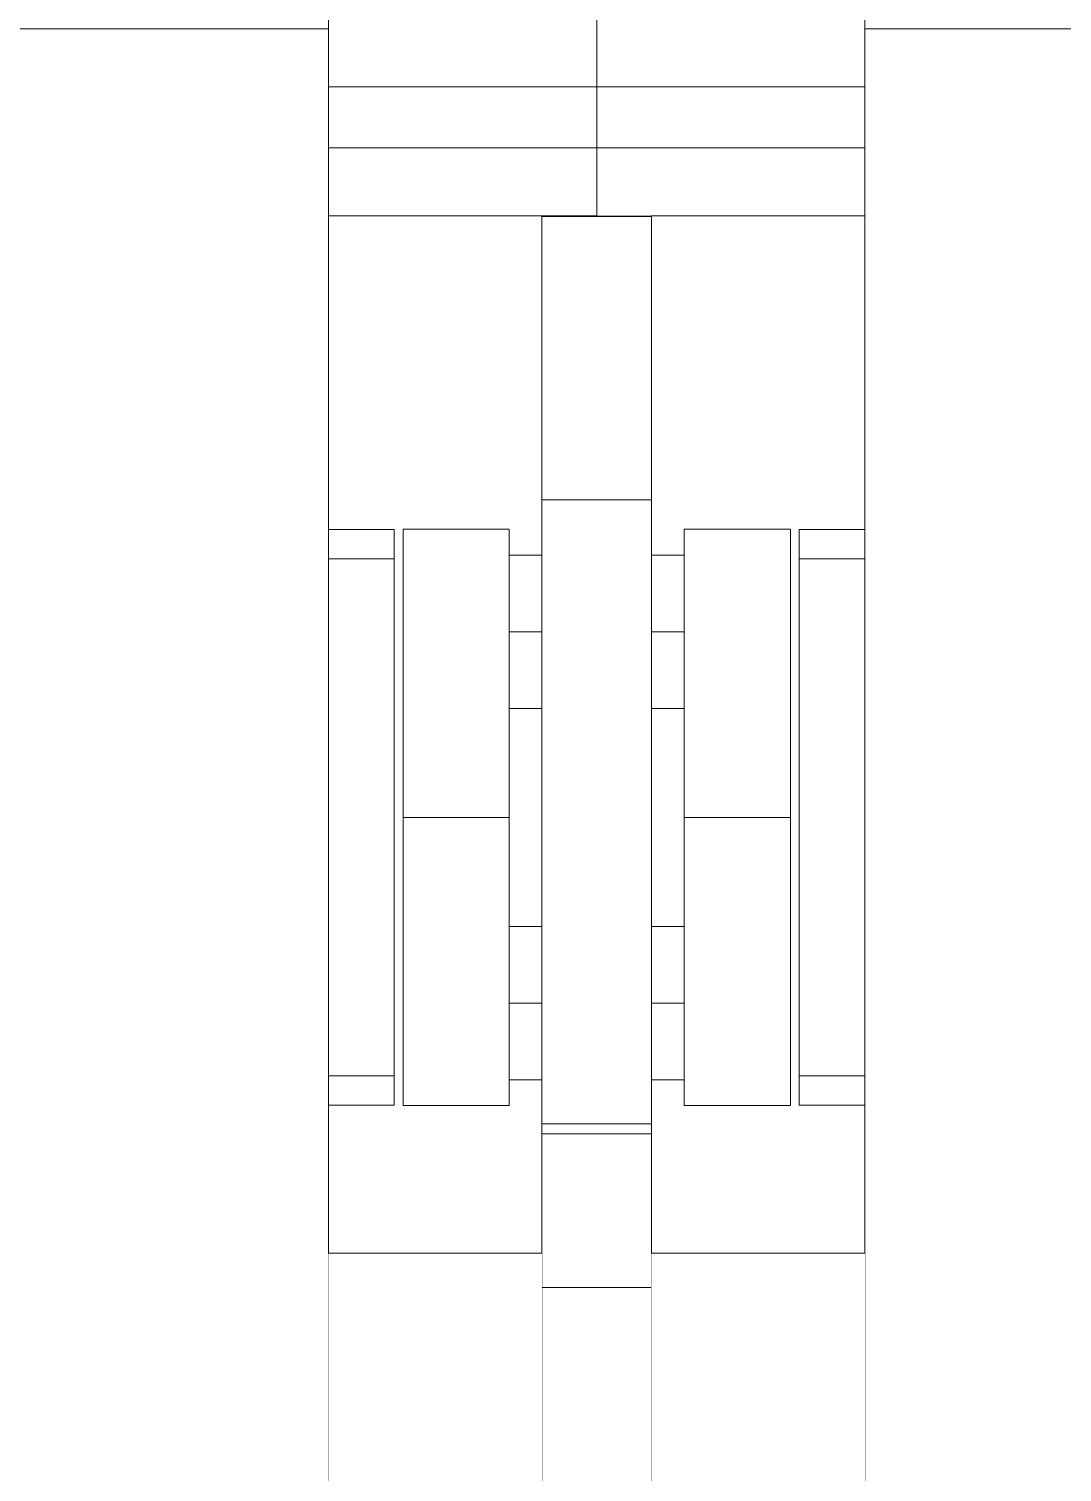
# Model space of a CAD drawing. Header units: millimetres. Extents: x -46169 to 237885, y -84465 to 18123.
# Drawn here: x 120437.9 to 120532.2, y -80635.1 to -80503.3 of the extents above; entities that cross this region are included whole.
import ezdxf

# ---------------------------------------------------------------- set-up
doc = ezdxf.new("R2010")
doc.units = ezdxf.units.MM
doc.header["$MEASUREMENT"] = 0
doc.linetypes.add('Wipeout_Contour', pattern=[1000, 0, -1000])
doc.layers.add('New_A-20-M_Floor_Slab', color=7, linetype='Continuous')
doc.layers.add('New_A-35-M_FFE_Fixed', color=7, linetype='Continuous')
doc.layers.add('New_A-20-M_Floor_Slab_Pen_No__89', color=8, linetype='Continuous', lineweight=20)
doc.layers.add('New_A-35-M_FFE_Fixed_Pen_No__1', color=7, linetype='Continuous', lineweight=13)

# ---------------------------------------------------------------- blocks, each defined once
blk = doc.blocks.new('Section Elem_7_2', base_point=(64459.15, -84332.61))
at = {"color": 254, "linetype": 'Wipeout_Contour', "lineweight": 0, "ltscale": 2318979.397667319}
blk.add_wipeout([(120465.23, -80549.04), (120471.23, -80549.04), (120471.23, -80601.62), (120465.23, -80601.62), (120465.23, -80615.11), (120484.73, -80615.11), (120484.73, -80599.29), (120481.73, -80599.29), (120481.73, -80601.65), (120472.05, -80601.65), (120472.05, -80549.01), (120481.73, -80549.01), (120481.73, -80551.38), (120484.73, -80551.38), (120484.73, -80520.4), (120465.23, -80520.4)], dxfattribs=at).dxf.layer = 'New_A-20-M_Floor_Slab'
at = {"color": 254, "linetype": 'Wipeout_Contour', "lineweight": 0, "ltscale": 2319350.260790373}
blk.add_wipeout([(120494.73, -80520.4), (120494.73, -80551.38), (120497.73, -80551.38), (120497.73, -80549.01), (120507.42, -80549.01), (120507.42, -80601.65), (120497.73, -80601.65), (120497.73, -80599.29), (120494.73, -80599.29), (120494.73, -80615.11), (120514.23, -80615.11), (120514.23, -80601.62), (120508.23, -80601.62), (120508.23, -80549.04), (120514.23, -80549.04), (120514.23, -80520.4)], dxfattribs=at).dxf.layer = 'New_A-20-M_Floor_Slab'
at = {"color": 254, "linetype": 'Wipeout_Contour', "lineweight": 0, "ltscale": 579773.663446}
blk.add_wipeout([(120481.73, -80565.38), (120481.73, -80585.29), (120484.73, -80585.29), (120484.73, -80565.38)], dxfattribs=at).dxf.layer = 'New_A-20-M_Floor_Slab'
at = {"color": 254, "linetype": 'Wipeout_Contour', "lineweight": 0, "ltscale": 579816.888871}
blk.add_wipeout([(120497.73, -80565.38), (120494.73, -80565.38), (120494.73, -80585.29), (120497.73, -80585.29)], dxfattribs=at).dxf.layer = 'New_A-20-M_Floor_Slab'
blk = doc.blocks.new('Section Elem_22_2', base_point=(64459.15, -84332.61))
at = {"color": 254, "linetype": 'Wipeout_Contour', "lineweight": 0, "ltscale": 579734.028265}
blk.add_wipeout([(120484.73, -80548.19), (120494.73, -80548.19), (120494.73, -80547.38), (120484.73, -80547.38)], dxfattribs=at).dxf.layer = 'New_A-35-M_FFE_Fixed'
at = {"color": 254, "linetype": 'Wipeout_Contour', "lineweight": 0, "ltscale": 579808.897677}
blk.add_wipeout([(120514.23, -80549.56), (120514.23, -80549.04), (120508.23, -80549.04), (120508.23, -80549.56)], dxfattribs=at).dxf.layer = 'New_A-35-M_FFE_Fixed'
at = {"color": 254, "linetype": 'Wipeout_Contour', "lineweight": 0, "ltscale": 579766.499458}
blk.add_wipeout([(120494.73, -80551.91), (120494.73, -80553.43), (120497.73, -80553.43), (120497.73, -80551.91)], dxfattribs=at).dxf.layer = 'New_A-35-M_FFE_Fixed'
at = {"color": 254, "linetype": 'Wipeout_Contour', "lineweight": 0, "ltscale": 724720.855765}
blk.add_wipeout([(120494.73, -80555.7), (120494.73, -80558.38), (120497.73, -80558.38), (120497.73, -80556.72), (120497.73, -80555.7)], dxfattribs=at).dxf.layer = 'New_A-35-M_FFE_Fixed'
at = {"color": 254, "linetype": 'Wipeout_Contour', "lineweight": 0, "ltscale": 579791.881035}
blk.add_wipeout([(120497.73, -80563.33), (120494.73, -80563.33), (120494.73, -80564.84), (120497.73, -80564.84)], dxfattribs=at).dxf.layer = 'New_A-35-M_FFE_Fixed'
at = {"color": 254, "linetype": 'Wipeout_Contour', "lineweight": 0, "ltscale": 579846.108906}
blk.add_wipeout([(120494.73, -80589.61), (120497.73, -80589.61), (120497.73, -80587.34), (120494.73, -80587.34)], dxfattribs=at).dxf.layer = 'New_A-35-M_FFE_Fixed'
at = {"color": 254, "linetype": 'Wipeout_Contour', "lineweight": 0, "ltscale": 579863.073182}
blk.add_wipeout([(120497.73, -80594.97), (120494.73, -80594.97), (120494.73, -80597.24), (120497.73, -80597.24)], dxfattribs=at).dxf.layer = 'New_A-35-M_FFE_Fixed'
at = {"color": 254, "linetype": 'Wipeout_Contour', "lineweight": 0, "ltscale": 579924.644898}
blk.add_wipeout([(120508.23, -80601.62), (120514.23, -80601.62), (120514.23, -80601.11), (120508.23, -80601.11)], dxfattribs=at).dxf.layer = 'New_A-35-M_FFE_Fixed'
at = {"color": 254, "linetype": 'Wipeout_Contour', "lineweight": 0, "ltscale": 579857.874707}
blk.add_wipeout([(120494.73, -80603.64), (120494.73, -80603.32), (120484.73, -80603.32), (120484.73, -80603.64)], dxfattribs=at).dxf.layer = 'New_A-35-M_FFE_Fixed'
at = {"color": 254, "linetype": 'Wipeout_Contour', "lineweight": 0, "ltscale": 579862.214732}
blk.add_wipeout([(120494.73, -80605.9), (120494.73, -80604.96), (120484.73, -80604.96), (120484.73, -80605.9)], dxfattribs=at).dxf.layer = 'New_A-35-M_FFE_Fixed'
at = {"color": 254, "linetype": 'Wipeout_Contour', "lineweight": 0, "ltscale": 579868.743881}
blk.add_wipeout([(120494.73, -80608.79), (120494.73, -80607.94), (120484.73, -80607.94), (120484.73, -80608.79)], dxfattribs=at).dxf.layer = 'New_A-35-M_FFE_Fixed'
at = {"color": 254, "linetype": 'Wipeout_Contour', "lineweight": 0, "ltscale": 579764.220566}
blk.add_wipeout([(120494.73, -80551.38), (120494.73, -80551.91), (120497.73, -80551.91), (120497.73, -80551.38)], dxfattribs=at).dxf.layer = 'New_A-35-M_FFE_Fixed'
at = {"color": 254, "linetype": 'Wipeout_Contour', "lineweight": 0, "ltscale": 579770.71039}
blk.add_wipeout([(120494.73, -80553.43), (120494.73, -80555.7), (120497.73, -80555.7), (120497.73, -80553.43)], dxfattribs=at).dxf.layer = 'New_A-35-M_FFE_Fixed'
at = {"color": 254, "linetype": 'Wipeout_Contour', "lineweight": 0, "ltscale": 579787.669818}
blk.add_wipeout([(120494.73, -80561.05), (120494.73, -80563.33), (120497.73, -80563.33), (120497.73, -80561.05)], dxfattribs=at).dxf.layer = 'New_A-35-M_FFE_Fixed'
at = {"color": 254, "linetype": 'Wipeout_Contour', "lineweight": 0, "ltscale": 724743.771311}
blk.add_wipeout([(120494.73, -80565.38), (120497.73, -80565.38), (120497.73, -80565.26), (120497.73, -80564.84), (120494.73, -80564.84)], dxfattribs=at).dxf.layer = 'New_A-35-M_FFE_Fixed'
at = {"color": 254, "linetype": 'Wipeout_Contour', "lineweight": 0, "ltscale": 579841.896791}
blk.add_wipeout([(120497.73, -80585.82), (120494.73, -80585.82), (120494.73, -80587.34), (120497.73, -80587.34)], dxfattribs=at).dxf.layer = 'New_A-35-M_FFE_Fixed'
at = {"color": 254, "linetype": 'Wipeout_Contour', "lineweight": 0, "ltscale": 724823.034056}
blk.add_wipeout([(120494.73, -80592.29), (120494.73, -80594.97), (120497.73, -80594.97), (120497.73, -80593.94), (120497.73, -80592.29)], dxfattribs=at).dxf.layer = 'New_A-35-M_FFE_Fixed'
at = {"color": 254, "linetype": 'Wipeout_Contour', "lineweight": 0, "ltscale": 724834.688423}
blk.add_wipeout([(120494.73, -80597.24), (120494.73, -80598.75), (120497.73, -80598.75), (120497.73, -80597.72), (120497.73, -80597.24)], dxfattribs=at).dxf.layer = 'New_A-35-M_FFE_Fixed'
at = {"color": 254, "linetype": 'Wipeout_Contour', "lineweight": 0, "ltscale": 579921.671646}
blk.add_wipeout([(120514.23, -80598.94), (120508.23, -80598.94), (120508.23, -80601.11), (120514.23, -80601.11)], dxfattribs=at).dxf.layer = 'New_A-35-M_FFE_Fixed'
at = {"layer": 'New_A-35-M_FFE_Fixed_Pen_No__1', "linetype": 'Continuous'}
blk.add_line((120508.23, -80601.62), (120508.23, -80601.11), dxfattribs=at)
at = {"color": 254, "linetype": 'Wipeout_Contour', "lineweight": 0, "ltscale": 579742.672446}
blk.add_wipeout([(120484.73, -80553.51), (120494.73, -80553.51), (120494.73, -80549.83), (120484.73, -80549.83)], dxfattribs=at).dxf.layer = 'New_A-35-M_FFE_Fixed'
at = {"color": 254, "linetype": 'Wipeout_Contour', "lineweight": 0, "ltscale": 579866.77029}
blk.add_wipeout([(120508.23, -80598.94), (120514.23, -80598.94), (120514.23, -80551.72), (120508.23, -80551.72)], dxfattribs=at).dxf.layer = 'New_A-35-M_FFE_Fixed'
at = {"color": 254, "linetype": 'Wipeout_Contour', "lineweight": 0, "ltscale": 579782.167696}
blk.add_wipeout([(120497.73, -80558.38), (120494.73, -80558.38), (120494.73, -80561.05), (120497.73, -80561.05)], dxfattribs=at).dxf.layer = 'New_A-35-M_FFE_Fixed'
at = {"color": 254, "linetype": 'Wipeout_Contour', "lineweight": 0, "ltscale": 724800.112853}
blk.add_wipeout([(120497.73, -80585.29), (120494.73, -80585.29), (120494.73, -80585.82), (120497.73, -80585.82), (120497.73, -80585.4)], dxfattribs=at).dxf.layer = 'New_A-35-M_FFE_Fixed'
at = {"color": 254, "linetype": 'Wipeout_Contour', "lineweight": 0, "ltscale": 579851.612398}
blk.add_wipeout([(120494.73, -80592.29), (120497.73, -80592.29), (120497.73, -80589.61), (120494.73, -80589.61)], dxfattribs=at).dxf.layer = 'New_A-35-M_FFE_Fixed'
at = {"color": 254, "linetype": 'Wipeout_Contour', "lineweight": 0, "ltscale": 579869.565321}
blk.add_wipeout([(120494.73, -80599.29), (120497.73, -80599.29), (120497.73, -80598.75), (120494.73, -80598.75)], dxfattribs=at).dxf.layer = 'New_A-35-M_FFE_Fixed'
at = {"layer": 'New_A-35-M_FFE_Fixed_Pen_No__1', "linetype": 'Continuous'}
blk.add_line((120508.23, -80601.11), (120508.23, -80598.94), dxfattribs=at)
at = {"color": 254, "linetype": 'Wipeout_Contour', "lineweight": 0, "ltscale": 579811.869666}
blk.add_wipeout([(120508.23, -80549.56), (120508.23, -80551.72), (120514.23, -80551.72), (120514.23, -80549.56)], dxfattribs=at).dxf.layer = 'New_A-35-M_FFE_Fixed'
at = {"color": 254, "linetype": 'Wipeout_Contour', "lineweight": 0, "ltscale": 579869.869041}
blk.add_wipeout([(120497.73, -80593.94), (120507.42, -80593.94), (120507.42, -80585.4), (120497.73, -80585.4)], dxfattribs=at).dxf.layer = 'New_A-35-M_FFE_Fixed'
at = {"color": 254, "linetype": 'Wipeout_Contour', "lineweight": 0, "ltscale": 579849.72116}
blk.add_wipeout([(120494.73, -80600.77), (120494.73, -80598.86), (120484.73, -80598.86), (120484.73, -80600.77)], dxfattribs=at).dxf.layer = 'New_A-35-M_FFE_Fixed'
at = {"layer": 'New_A-35-M_FFE_Fixed_Pen_No__1', "linetype": 'Continuous'}
for p, q in [((120508.23, -80549.56), (120508.23, -80549.04)), ((120508.23, -80551.72), (120508.23, -80549.56)), ((120508.23, -80598.94), (120508.23, -80551.72)), ((120497.73, -80592.29), (120494.73, -80592.29))]:
    blk.add_line(p, q, dxfattribs=at)
at = {"color": 254, "linetype": 'Wipeout_Contour', "lineweight": 0, "ltscale": 579926.670895}
blk.add_wipeout([(120514.23, -80503.33), (120514.23, -80647.33), (120544.23, -80647.33), (120544.23, -80503.33)], dxfattribs=at).dxf.layer = 'New_A-35-M_FFE_Fixed'
at = {"color": 254, "linetype": 'Wipeout_Contour', "lineweight": 0, "ltscale": 579849.177862}
blk.add_wipeout([(120497.73, -80575.33), (120497.73, -80585.4), (120507.42, -80585.4), (120507.42, -80575.33)], dxfattribs=at).dxf.layer = 'New_A-35-M_FFE_Fixed'
at = {"color": 254, "linetype": 'Wipeout_Contour', "lineweight": 0, "ltscale": 579885.706451}
blk.add_wipeout([(120507.42, -80593.94), (120497.73, -80593.94), (120497.73, -80599.65), (120507.42, -80599.65)], dxfattribs=at).dxf.layer = 'New_A-35-M_FFE_Fixed'
at = {"layer": 'New_A-35-M_FFE_Fixed_Pen_No__1', "linetype": 'Continuous'}
for p, q in [((120514.23, -80549.04), (120508.23, -80549.04)), ((120514.23, -80551.72), (120508.23, -80551.72)), ((120497.73, -80585.29), (120494.73, -80585.29)), ((120497.73, -80593.94), (120497.73, -80585.4)), ((120507.42, -80593.94), (120507.42, -80585.4)), ((120514.23, -80598.94), (120508.23, -80598.94)), ((120514.23, -80601.62), (120508.23, -80601.62))]:
    blk.add_line(p, q, dxfattribs=at)
at = {"color": 254, "linetype": 'Wipeout_Contour', "lineweight": 0, "ltscale": 870652.845273}
blk.add_wipeout([(121015.23, -80346.96), (120514.23, -80346.96), (120514.23, -80503.33), (120544.23, -80503.33), (120985.23, -80503.33), (121015.23, -80503.33)], dxfattribs=at).dxf.layer = 'New_A-35-M_FFE_Fixed'
at = {"color": 254, "linetype": 'Wipeout_Contour', "lineweight": 0, "ltscale": 579693.000346}
blk.add_wipeout([(120489.73, -80511.45), (120514.23, -80511.45), (120514.23, -80510.54), (120489.73, -80510.54)], dxfattribs=at).dxf.layer = 'New_A-35-M_FFE_Fixed'
at = {"color": 254, "linetype": 'Wipeout_Contour', "lineweight": 0, "ltscale": 579706.990903}
blk.add_wipeout([(120489.73, -80520.4), (120514.23, -80520.4), (120514.23, -80514.18), (120489.73, -80514.18)], dxfattribs=at).dxf.layer = 'New_A-35-M_FFE_Fixed'
at = {"color": 254, "linetype": 'Wipeout_Contour', "lineweight": 0, "ltscale": 579826.783674}
blk.add_wipeout([(120497.73, -80575.33), (120507.42, -80575.33), (120507.42, -80565.26), (120497.73, -80565.26)], dxfattribs=at).dxf.layer = 'New_A-35-M_FFE_Fixed'
at = {"color": 254, "linetype": 'Wipeout_Contour', "lineweight": 0, "ltscale": 579894.277976}
blk.add_wipeout([(120507.42, -80599.65), (120497.73, -80599.65), (120497.73, -80601.65), (120507.42, -80601.65)], dxfattribs=at).dxf.layer = 'New_A-35-M_FFE_Fixed'
at = {"layer": 'New_A-35-M_FFE_Fixed_Pen_No__1', "linetype": 'Continuous'}
for p, q in [((120489.73, -80520.4), (120514.23, -80520.4)), ((120507.42, -80575.33), (120497.73, -80575.33)), ((120497.73, -80585.4), (120497.73, -80575.33)), ((120507.42, -80585.4), (120507.42, -80575.33)), ((120497.73, -80599.65), (120497.73, -80593.94)), ((120507.42, -80599.65), (120507.42, -80593.94)), ((120497.73, -80599.29), (120494.73, -80599.29)), ((120497.73, -80601.65), (120497.73, -80599.65)), ((120507.42, -80601.65), (120507.42, -80599.65)), ((120507.42, -80601.65), (120497.73, -80601.65))]:
    blk.add_line(p, q, dxfattribs=at)
at = {"color": 254, "linetype": 'Wipeout_Contour', "lineweight": 0, "ltscale": 579679.948506}
blk.add_wipeout([(120489.73, -80501.63), (120489.73, -80508.61), (120514.23, -80508.61), (120514.23, -80501.63)], dxfattribs=at).dxf.layer = 'New_A-35-M_FFE_Fixed'
at = {"color": 254, "linetype": 'Wipeout_Contour', "lineweight": 0, "ltscale": 579699.82524}
blk.add_wipeout([(120489.73, -80514.18), (120514.23, -80514.18), (120514.23, -80513.95), (120489.73, -80513.95)], dxfattribs=at).dxf.layer = 'New_A-35-M_FFE_Fixed'
at = {"color": 254, "linetype": 'Wipeout_Contour', "lineweight": 0, "ltscale": 579806.095789}
blk.add_wipeout([(120497.73, -80565.26), (120507.42, -80565.26), (120507.42, -80556.72), (120497.73, -80556.72)], dxfattribs=at).dxf.layer = 'New_A-35-M_FFE_Fixed'
at = {"layer": 'New_A-35-M_FFE_Fixed_Pen_No__1', "linetype": 'Continuous'}
for p, q in [((120514.23, -80503.33), (120514.23, -80346.96)), ((120544.23, -80503.33), (120514.23, -80503.33)), ((120497.73, -80558.38), (120494.73, -80558.38)), ((120497.73, -80565.38), (120494.73, -80565.38)), ((120497.73, -80575.33), (120497.73, -80565.26)), ((120507.42, -80575.33), (120507.42, -80565.26))]:
    blk.add_line(p, q, dxfattribs=at)
at = {"color": 254, "linetype": 'Wipeout_Contour', "lineweight": 0, "ltscale": 579688.789258}
blk.add_wipeout([(120489.73, -80508.61), (120489.73, -80509.58), (120514.23, -80509.58), (120514.23, -80508.61)], dxfattribs=at).dxf.layer = 'New_A-35-M_FFE_Fixed'
at = {"color": 254, "linetype": 'Wipeout_Contour', "lineweight": 0, "ltscale": 579698.043437}
blk.add_wipeout([(120489.73, -80513.55), (120514.23, -80513.55), (120514.23, -80512.98), (120489.73, -80512.98)], dxfattribs=at).dxf.layer = 'New_A-35-M_FFE_Fixed'
at = {"color": 254, "linetype": 'Wipeout_Contour', "lineweight": 0, "ltscale": 579790.263033}
blk.add_wipeout([(120497.73, -80551.02), (120497.73, -80556.72), (120507.42, -80556.72), (120507.42, -80551.02)], dxfattribs=at).dxf.layer = 'New_A-35-M_FFE_Fixed'
at = {"layer": 'New_A-35-M_FFE_Fixed_Pen_No__1', "linetype": 'Continuous'}
for p, q in [((120489.73, -80508.61), (120514.23, -80508.61)), ((120497.73, -80565.26), (120497.73, -80556.72)), ((120507.42, -80565.26), (120507.42, -80556.72))]:
    blk.add_line(p, q, dxfattribs=at)
at = {"color": 254, "linetype": 'Wipeout_Contour', "lineweight": 0, "ltscale": 579690.929756}
blk.add_wipeout([(120489.73, -80510.54), (120514.23, -80510.54), (120514.23, -80509.58), (120489.73, -80509.58)], dxfattribs=at).dxf.layer = 'New_A-35-M_FFE_Fixed'
at = {"color": 254, "linetype": 'Wipeout_Contour', "lineweight": 0, "ltscale": 579696.625455}
blk.add_wipeout([(120489.73, -80512.98), (120514.23, -80512.98), (120514.23, -80512.27), (120489.73, -80512.27)], dxfattribs=at).dxf.layer = 'New_A-35-M_FFE_Fixed'
at = {"color": 254, "linetype": 'Wipeout_Contour', "lineweight": 0, "ltscale": 579781.694789}
blk.add_wipeout([(120497.73, -80549.01), (120497.73, -80551.02), (120507.42, -80551.02), (120507.42, -80549.01)], dxfattribs=at).dxf.layer = 'New_A-35-M_FFE_Fixed'
at = {"layer": 'New_A-35-M_FFE_Fixed_Pen_No__1', "linetype": 'Continuous'}
for p, q in [((120497.73, -80551.02), (120497.73, -80549.01)), ((120507.42, -80549.01), (120497.73, -80549.01)), ((120507.42, -80551.02), (120507.42, -80549.01)), ((120497.73, -80551.38), (120494.73, -80551.38)), ((120497.73, -80556.72), (120497.73, -80551.02)), ((120507.42, -80556.72), (120507.42, -80551.02))]:
    blk.add_line(p, q, dxfattribs=at)
at = {"color": 254, "linetype": 'Wipeout_Contour', "lineweight": 0, "ltscale": 579694.923051}
blk.add_wipeout([(120489.73, -80512.27), (120514.23, -80512.27), (120514.23, -80511.45), (120489.73, -80511.45)], dxfattribs=at).dxf.layer = 'New_A-35-M_FFE_Fixed'
at = {"color": 254, "linetype": 'Wipeout_Contour', "lineweight": 0, "ltscale": 579699.123592}
blk.add_wipeout([(120489.73, -80513.55), (120489.73, -80513.95), (120514.23, -80513.95), (120514.23, -80513.55)], dxfattribs=at).dxf.layer = 'New_A-35-M_FFE_Fixed'
at = {"layer": 'New_A-35-M_FFE_Fixed_Pen_No__1', "linetype": 'Continuous'}
for p, q in [((120514.23, -80647.33), (120514.23, -80503.33)), ((120489.73, -80514.18), (120514.23, -80514.18))]:
    blk.add_line(p, q, dxfattribs=at)
blk = doc.blocks.new('Section Elem_23_2', base_point=(64459.15, -84332.61))
at = {"color": 254, "linetype": 'Wipeout_Contour', "lineweight": 0, "ltscale": 724591.263134}
blk.add_wipeout([(120484.73, -80520.48), (120494.73, -80520.48), (120494.73, -80520.4), (120489.73, -80520.4), (120484.73, -80520.4)], dxfattribs=at).dxf.layer = 'New_A-35-M_FFE_Fixed'
at = {"color": 254, "linetype": 'Wipeout_Contour', "lineweight": 0, "ltscale": 579710.123015}
blk.add_wipeout([(120494.73, -80538.96), (120494.73, -80535.1), (120484.73, -80535.1), (120484.73, -80538.96)], dxfattribs=at).dxf.layer = 'New_A-35-M_FFE_Fixed'
at = {"color": 254, "linetype": 'Wipeout_Contour', "lineweight": 0, "ltscale": 579736.750159}
blk.add_wipeout([(120494.73, -80549.83), (120494.73, -80548.19), (120484.73, -80548.19), (120484.73, -80549.83)], dxfattribs=at).dxf.layer = 'New_A-35-M_FFE_Fixed'
at = {"color": 254, "linetype": 'Wipeout_Contour', "lineweight": 0, "ltscale": 579665.907441}
blk.add_wipeout([(120465.23, -80549.56), (120471.23, -80549.56), (120471.23, -80549.04), (120465.23, -80549.04)], dxfattribs=at).dxf.layer = 'New_A-35-M_FFE_Fixed'
at = {"color": 254, "linetype": 'Wipeout_Contour', "lineweight": 0, "ltscale": 579723.27046}
blk.add_wipeout([(120481.73, -80551.91), (120481.73, -80553.43), (120484.73, -80553.43), (120484.73, -80551.91)], dxfattribs=at).dxf.layer = 'New_A-35-M_FFE_Fixed'
at = {"color": 254, "linetype": 'Wipeout_Contour', "lineweight": 0, "ltscale": 579732.983966}
blk.add_wipeout([(120481.73, -80555.7), (120481.73, -80558.38), (120484.73, -80558.38), (120484.73, -80555.7)], dxfattribs=at).dxf.layer = 'New_A-35-M_FFE_Fixed'
at = {"color": 254, "linetype": 'Wipeout_Contour', "lineweight": 0, "ltscale": 579748.653801}
blk.add_wipeout([(120481.73, -80563.33), (120481.73, -80564.84), (120484.73, -80564.84), (120484.73, -80563.33)], dxfattribs=at).dxf.layer = 'New_A-35-M_FFE_Fixed'
at = {"color": 254, "linetype": 'Wipeout_Contour', "lineweight": 0, "ltscale": 579802.885716}
blk.add_wipeout([(120481.73, -80587.34), (120481.73, -80589.61), (120484.73, -80589.61), (120484.73, -80587.34)], dxfattribs=at).dxf.layer = 'New_A-35-M_FFE_Fixed'
at = {"color": 254, "linetype": 'Wipeout_Contour', "lineweight": 0, "ltscale": 579819.851257}
blk.add_wipeout([(120481.73, -80594.97), (120481.73, -80597.24), (120484.73, -80597.24), (120484.73, -80594.97)], dxfattribs=at).dxf.layer = 'New_A-35-M_FFE_Fixed'
at = {"color": 254, "linetype": 'Wipeout_Contour', "lineweight": 0, "ltscale": 579781.683209}
blk.add_wipeout([(120471.23, -80601.62), (120471.23, -80601.11), (120465.23, -80601.11), (120465.23, -80601.62)], dxfattribs=at).dxf.layer = 'New_A-35-M_FFE_Fixed'
at = {"color": 254, "linetype": 'Wipeout_Contour', "lineweight": 0, "ltscale": 579858.887044}
blk.add_wipeout([(120494.73, -80604.23), (120494.73, -80603.64), (120484.73, -80603.64), (120484.73, -80604.23)], dxfattribs=at).dxf.layer = 'New_A-35-M_FFE_Fixed'
at = {"color": 254, "linetype": 'Wipeout_Contour', "lineweight": 0, "ltscale": 579865.755106}
blk.add_wipeout([(120494.73, -80606.1), (120484.73, -80606.1), (120484.73, -80607.94), (120494.73, -80607.94)], dxfattribs=at).dxf.layer = 'New_A-35-M_FFE_Fixed'
at = {"color": 254, "linetype": 'Wipeout_Contour', "lineweight": 0, "ltscale": 579873.786369}
blk.add_wipeout([(120494.73, -80611.52), (120494.73, -80609.75), (120484.73, -80609.75), (120484.73, -80611.52)], dxfattribs=at).dxf.layer = 'New_A-35-M_FFE_Fixed'
at = {"color": 254, "linetype": 'Wipeout_Contour', "lineweight": 0, "ltscale": 579888.956612}
blk.add_wipeout([(120494.73, -80616.64), (120484.73, -80616.64), (120484.73, -80618.27), (120494.73, -80618.27)], dxfattribs=at).dxf.layer = 'New_A-35-M_FFE_Fixed'
at = {"color": 254, "linetype": 'Wipeout_Contour', "lineweight": 0, "ltscale": 579922.742806}
blk.add_wipeout([(120494.73, -80635.12), (120494.73, -80630.17), (120484.73, -80630.17), (120484.73, -80635.12)], dxfattribs=at).dxf.layer = 'New_A-35-M_FFE_Fixed'
at = {"layer": 'New_A-35-M_FFE_Fixed_Pen_No__1', "linetype": 'Continuous'}
for p, q in [((120484.73, -80640.54), (120484.73, -80635.12)), ((120494.73, -80640.54), (120494.73, -80635.12))]:
    blk.add_line(p, q, dxfattribs=at)
at = {"color": 254, "linetype": 'Wipeout_Contour', "lineweight": 0, "ltscale": 579679.142317}
blk.add_wipeout([(120494.73, -80525.7), (120494.73, -80520.48), (120484.73, -80520.48), (120484.73, -80525.7)], dxfattribs=at).dxf.layer = 'New_A-35-M_FFE_Fixed'
at = {"color": 254, "linetype": 'Wipeout_Contour', "lineweight": 0, "ltscale": 579700.858788}
blk.add_wipeout([(120494.73, -80535.1), (120494.73, -80530.63), (120484.73, -80530.63), (120484.73, -80535.1)], dxfattribs=at).dxf.layer = 'New_A-35-M_FFE_Fixed'
at = {"color": 254, "linetype": 'Wipeout_Contour', "lineweight": 0, "ltscale": 579717.917106}
blk.add_wipeout([(120494.73, -80542.11), (120494.73, -80538.96), (120484.73, -80538.96), (120484.73, -80542.11)], dxfattribs=at).dxf.layer = 'New_A-35-M_FFE_Fixed'
at = {"color": 254, "linetype": 'Wipeout_Contour', "lineweight": 0, "ltscale": 579720.991399}
blk.add_wipeout([(120481.73, -80551.91), (120484.73, -80551.91), (120484.73, -80551.38), (120481.73, -80551.38)], dxfattribs=at).dxf.layer = 'New_A-35-M_FFE_Fixed'
at = {"color": 254, "linetype": 'Wipeout_Contour', "lineweight": 0, "ltscale": 724659.345461}
blk.add_wipeout([(120481.73, -80553.43), (120481.73, -80555.7), (120484.73, -80555.7), (120484.73, -80553.51), (120484.73, -80553.43)], dxfattribs=at).dxf.layer = 'New_A-35-M_FFE_Fixed'
at = {"color": 254, "linetype": 'Wipeout_Contour', "lineweight": 0, "ltscale": 724680.939227}
blk.add_wipeout([(120481.73, -80563.33), (120484.73, -80563.33), (120484.73, -80561.63), (120484.73, -80561.05), (120481.73, -80561.05)], dxfattribs=at).dxf.layer = 'New_A-35-M_FFE_Fixed'
at = {"color": 254, "linetype": 'Wipeout_Contour', "lineweight": 0, "ltscale": 579750.93309}
blk.add_wipeout([(120481.73, -80564.84), (120481.73, -80565.38), (120484.73, -80565.38), (120484.73, -80564.84)], dxfattribs=at).dxf.layer = 'New_A-35-M_FFE_Fixed'
at = {"color": 254, "linetype": 'Wipeout_Contour', "lineweight": 0, "ltscale": 579798.673285}
blk.add_wipeout([(120481.73, -80587.34), (120484.73, -80587.34), (120484.73, -80585.82), (120481.73, -80585.82)], dxfattribs=at).dxf.layer = 'New_A-35-M_FFE_Fixed'
at = {"color": 254, "linetype": 'Wipeout_Contour', "lineweight": 0, "ltscale": 579814.347123}
blk.add_wipeout([(120481.73, -80594.97), (120484.73, -80594.97), (120484.73, -80592.29), (120481.73, -80592.29)], dxfattribs=at).dxf.layer = 'New_A-35-M_FFE_Fixed'
at = {"color": 254, "linetype": 'Wipeout_Contour', "lineweight": 0, "ltscale": 579824.064011}
blk.add_wipeout([(120481.73, -80597.24), (120481.73, -80598.75), (120484.73, -80598.75), (120484.73, -80597.24)], dxfattribs=at).dxf.layer = 'New_A-35-M_FFE_Fixed'
at = {"color": 254, "linetype": 'Wipeout_Contour', "lineweight": 0, "ltscale": 579778.709223}
blk.add_wipeout([(120471.23, -80598.94), (120465.23, -80598.94), (120465.23, -80601.11), (120471.23, -80601.11)], dxfattribs=at).dxf.layer = 'New_A-35-M_FFE_Fixed'
at = {"color": 254, "linetype": 'Wipeout_Contour', "lineweight": 0, "ltscale": 579854.680384}
blk.add_wipeout([(120494.73, -80603.32), (120494.73, -80600.77), (120484.73, -80600.77), (120484.73, -80603.32)], dxfattribs=at).dxf.layer = 'New_A-35-M_FFE_Fixed'
at = {"color": 254, "linetype": 'Wipeout_Contour', "lineweight": 0, "ltscale": 579860.356132}
blk.add_wipeout([(120494.73, -80604.96), (120494.73, -80604.23), (120484.73, -80604.23), (120484.73, -80604.96)], dxfattribs=at).dxf.layer = 'New_A-35-M_FFE_Fixed'
at = {"color": 254, "linetype": 'Wipeout_Contour', "lineweight": 0, "ltscale": 579863.486957}
blk.add_wipeout([(120494.73, -80606.1), (120494.73, -80605.9), (120484.73, -80605.9), (120484.73, -80606.1)], dxfattribs=at).dxf.layer = 'New_A-35-M_FFE_Fixed'
at = {"color": 254, "linetype": 'Wipeout_Contour', "lineweight": 0, "ltscale": 579870.75196}
blk.add_wipeout([(120484.73, -80609.75), (120494.73, -80609.75), (120494.73, -80608.79), (120484.73, -80608.79)], dxfattribs=at).dxf.layer = 'New_A-35-M_FFE_Fixed'
at = {"color": 254, "linetype": 'Wipeout_Contour', "lineweight": 0, "ltscale": 579885.275702}
blk.add_wipeout([(120494.73, -80616.64), (120494.73, -80614.96), (120484.73, -80614.96), (120484.73, -80616.64)], dxfattribs=at).dxf.layer = 'New_A-35-M_FFE_Fixed'
at = {"color": 254, "linetype": 'Wipeout_Contour', "lineweight": 0, "ltscale": 579892.481952}
blk.add_wipeout([(120494.73, -80619.81), (120494.73, -80618.27), (120484.73, -80618.27), (120484.73, -80619.81)], dxfattribs=at).dxf.layer = 'New_A-35-M_FFE_Fixed'
at = {"color": 254, "linetype": 'Wipeout_Contour', "lineweight": 0, "ltscale": 579912.447503}
blk.add_wipeout([(120484.73, -80630.17), (120494.73, -80630.17), (120494.73, -80625.86), (120484.73, -80625.86)], dxfattribs=at).dxf.layer = 'New_A-35-M_FFE_Fixed'
at = {"layer": 'New_A-35-M_FFE_Fixed_Pen_No__1', "linetype": 'Continuous'}
for p, q in [((120494.73, -80520.48), (120494.73, -80520.4)), ((120484.73, -80538.96), (120484.73, -80535.1)), ((120494.73, -80538.96), (120494.73, -80535.1)), ((120471.23, -80601.62), (120471.23, -80601.11)), ((120494.73, -80603.32), (120484.73, -80603.32)), ((120484.73, -80604.23), (120484.73, -80603.32)), ((120494.73, -80604.23), (120484.73, -80604.23)), ((120484.73, -80606.1), (120484.73, -80604.23)), ((120494.73, -80604.23), (120494.73, -80603.32)), ((120494.73, -80606.1), (120494.73, -80604.23)), ((120484.73, -80607.94), (120484.73, -80606.1)), ((120494.73, -80607.94), (120494.73, -80606.1)), ((120484.73, -80609.75), (120484.73, -80607.94)), ((120494.73, -80609.75), (120494.73, -80607.94)), ((120484.73, -80618.27), (120484.73, -80616.64)), ((120494.73, -80618.27), (120494.73, -80616.64)), ((120494.73, -80618.27), (120484.73, -80618.27)), ((120484.73, -80635.12), (120484.73, -80630.17)), ((120494.73, -80635.12), (120494.73, -80630.17))]:
    blk.add_line(p, q, dxfattribs=at)
at = {"color": 254, "linetype": 'Wipeout_Contour', "lineweight": 0, "ltscale": 579690.420649}
blk.add_wipeout([(120494.73, -80525.7), (120484.73, -80525.7), (120484.73, -80530.63), (120494.73, -80530.63)], dxfattribs=at).dxf.layer = 'New_A-35-M_FFE_Fixed'
at = {"color": 254, "linetype": 'Wipeout_Contour', "lineweight": 0, "ltscale": 579723.991824}
blk.add_wipeout([(120494.73, -80544.43), (120494.73, -80542.11), (120484.73, -80542.11), (120484.73, -80544.43)], dxfattribs=at).dxf.layer = 'New_A-35-M_FFE_Fixed'
at = {"color": 254, "linetype": 'Wipeout_Contour', "lineweight": 0, "ltscale": 579723.794328}
blk.add_wipeout([(120471.23, -80598.94), (120471.23, -80551.72), (120465.23, -80551.72), (120465.23, -80598.94)], dxfattribs=at).dxf.layer = 'New_A-35-M_FFE_Fixed'
at = {"color": 254, "linetype": 'Wipeout_Contour', "lineweight": 0, "ltscale": 579738.939739}
blk.add_wipeout([(120481.73, -80558.38), (120481.73, -80561.05), (120484.73, -80561.05), (120484.73, -80558.38)], dxfattribs=at).dxf.layer = 'New_A-35-M_FFE_Fixed'
at = {"color": 254, "linetype": 'Wipeout_Contour', "lineweight": 0, "ltscale": 579796.393561}
blk.add_wipeout([(120481.73, -80585.82), (120484.73, -80585.82), (120484.73, -80585.29), (120481.73, -80585.29)], dxfattribs=at).dxf.layer = 'New_A-35-M_FFE_Fixed'
at = {"color": 254, "linetype": 'Wipeout_Contour', "lineweight": 0, "ltscale": 724761.658026}
blk.add_wipeout([(120481.73, -80592.29), (120484.73, -80592.29), (120484.73, -80591.39), (120484.73, -80589.61), (120481.73, -80589.61)], dxfattribs=at).dxf.layer = 'New_A-35-M_FFE_Fixed'
at = {"color": 254, "linetype": 'Wipeout_Contour', "lineweight": 0, "ltscale": 724783.508797}
blk.add_wipeout([(120481.73, -80598.75), (120481.73, -80599.29), (120484.73, -80599.29), (120484.73, -80598.86), (120484.73, -80598.75)], dxfattribs=at).dxf.layer = 'New_A-35-M_FFE_Fixed'
at = {"color": 254, "linetype": 'Wipeout_Contour', "lineweight": 0, "ltscale": 579881.520328}
blk.add_wipeout([(120484.73, -80614.96), (120494.73, -80614.96), (120494.73, -80613.26), (120484.73, -80613.26)], dxfattribs=at).dxf.layer = 'New_A-35-M_FFE_Fixed'
at = {"color": 254, "linetype": 'Wipeout_Contour', "lineweight": 0, "ltscale": 579903.771709}
blk.add_wipeout([(120484.73, -80625.86), (120494.73, -80625.86), (120494.73, -80622.37), (120484.73, -80622.37)], dxfattribs=at).dxf.layer = 'New_A-35-M_FFE_Fixed'
at = {"layer": 'New_A-35-M_FFE_Fixed_Pen_No__1', "linetype": 'Continuous'}
for p, q in [((120494.73, -80525.7), (120494.73, -80520.48)), ((120484.73, -80530.63), (120484.73, -80525.7)), ((120494.73, -80530.63), (120494.73, -80525.7)), ((120484.73, -80535.1), (120484.73, -80530.63)), ((120494.73, -80535.1), (120494.73, -80530.63)), ((120484.73, -80542.11), (120484.73, -80538.96)), ((120494.73, -80542.11), (120494.73, -80538.96)), ((120471.23, -80601.11), (120471.23, -80598.94)), ((120484.73, -80616.64), (120484.73, -80614.96)), ((120494.73, -80616.64), (120494.73, -80614.96)), ((120484.73, -80630.17), (120484.73, -80625.86)), ((120494.73, -80630.17), (120494.73, -80625.86))]:
    blk.add_line(p, q, dxfattribs=at)
at = {"color": 254, "linetype": 'Wipeout_Contour', "lineweight": 0, "ltscale": 579728.152897}
blk.add_wipeout([(120494.73, -80545.85), (120494.73, -80544.43), (120484.73, -80544.43), (120484.73, -80545.85)], dxfattribs=at).dxf.layer = 'New_A-35-M_FFE_Fixed'
at = {"color": 254, "linetype": 'Wipeout_Contour', "lineweight": 0, "ltscale": 579668.880164}
blk.add_wipeout([(120465.23, -80551.72), (120471.23, -80551.72), (120471.23, -80549.56), (120465.23, -80549.56)], dxfattribs=at).dxf.layer = 'New_A-35-M_FFE_Fixed'
at = {"color": 254, "linetype": 'Wipeout_Contour', "lineweight": 0, "ltscale": 579755.795017}
blk.add_wipeout([(120494.73, -80561.63), (120494.73, -80553.51), (120484.73, -80553.51), (120484.73, -80561.63)], dxfattribs=at).dxf.layer = 'New_A-35-M_FFE_Fixed'
at = {"color": 254, "linetype": 'Wipeout_Contour', "lineweight": 0, "ltscale": 579784.464526}
blk.add_wipeout([(120481.73, -80593.94), (120481.73, -80585.4), (120472.05, -80585.4), (120472.05, -80593.94)], dxfattribs=at).dxf.layer = 'New_A-35-M_FFE_Fixed'
at = {"color": 254, "linetype": 'Wipeout_Contour', "lineweight": 0, "ltscale": 579839.297453}
blk.add_wipeout([(120494.73, -80598.86), (120494.73, -80591.39), (120484.73, -80591.39), (120484.73, -80598.86)], dxfattribs=at).dxf.layer = 'New_A-35-M_FFE_Fixed'
at = {"color": 254, "linetype": 'Wipeout_Contour', "lineweight": 0, "ltscale": 579877.690535}
blk.add_wipeout([(120494.73, -80611.52), (120484.73, -80611.52), (120484.73, -80613.26), (120494.73, -80613.26)], dxfattribs=at).dxf.layer = 'New_A-35-M_FFE_Fixed'
at = {"color": 254, "linetype": 'Wipeout_Contour', "lineweight": 0, "ltscale": 579897.034051}
blk.add_wipeout([(120494.73, -80622.37), (120494.73, -80619.81), (120484.73, -80619.81), (120484.73, -80622.37)], dxfattribs=at).dxf.layer = 'New_A-35-M_FFE_Fixed'
at = {"layer": 'New_A-35-M_FFE_Fixed_Pen_No__1', "linetype": 'Continuous'}
for p, q in [((120484.73, -80544.43), (120484.73, -80542.11)), ((120494.73, -80544.43), (120494.73, -80542.11)), ((120484.73, -80553.51), (120484.73, -80548.19)), ((120494.73, -80553.51), (120494.73, -80548.19)), ((120471.23, -80549.56), (120471.23, -80549.04)), ((120471.23, -80551.72), (120471.23, -80549.56)), ((120471.23, -80598.94), (120471.23, -80551.72)), ((120481.73, -80592.29), (120484.73, -80592.29)), ((120484.73, -80603.32), (120484.73, -80598.86)), ((120494.73, -80603.32), (120494.73, -80598.86)), ((120484.73, -80611.52), (120484.73, -80609.75)), ((120494.73, -80611.52), (120494.73, -80609.75)), ((120484.73, -80613.26), (120484.73, -80611.52)), ((120494.73, -80613.26), (120494.73, -80611.52)), ((120484.73, -80614.96), (120484.73, -80613.26)), ((120494.73, -80614.96), (120494.73, -80613.26)), ((120484.73, -80619.81), (120484.73, -80618.27)), ((120494.73, -80619.81), (120494.73, -80618.27)), ((120484.73, -80622.37), (120484.73, -80619.81)), ((120494.73, -80622.37), (120494.73, -80619.81)), ((120484.73, -80625.86), (120484.73, -80622.37)), ((120494.73, -80625.86), (120494.73, -80622.37))]:
    blk.add_line(p, q, dxfattribs=at)
at = {"color": 254, "linetype": 'Wipeout_Contour', "lineweight": 0, "ltscale": 579663.993917}
blk.add_wipeout([(120465.23, -80503.33), (120435.23, -80503.33), (120435.23, -80647.33), (120465.23, -80647.33)], dxfattribs=at).dxf.layer = 'New_A-35-M_FFE_Fixed'
at = {"color": 254, "linetype": 'Wipeout_Contour', "lineweight": 0, "ltscale": 579730.267243}
blk.add_wipeout([(120494.73, -80546.33), (120494.73, -80545.85), (120484.73, -80545.85), (120484.73, -80546.33)], dxfattribs=at).dxf.layer = 'New_A-35-M_FFE_Fixed'
at = {"color": 254, "linetype": 'Wipeout_Contour', "lineweight": 0, "ltscale": 579763.770299}
blk.add_wipeout([(120481.73, -80575.33), (120472.05, -80575.33), (120472.05, -80585.4), (120481.73, -80585.4)], dxfattribs=at).dxf.layer = 'New_A-35-M_FFE_Fixed'
at = {"color": 254, "linetype": 'Wipeout_Contour', "lineweight": 0, "ltscale": 579820.40012}
blk.add_wipeout([(120484.73, -80591.39), (120494.73, -80591.39), (120494.73, -80581.87), (120484.73, -80581.87)], dxfattribs=at).dxf.layer = 'New_A-35-M_FFE_Fixed'
at = {"color": 254, "linetype": 'Wipeout_Contour', "lineweight": 0, "ltscale": 579800.304269}
blk.add_wipeout([(120472.05, -80593.94), (120472.05, -80599.65), (120481.73, -80599.65), (120481.73, -80593.94)], dxfattribs=at).dxf.layer = 'New_A-35-M_FFE_Fixed'
at = {"layer": 'New_A-35-M_FFE_Fixed_Pen_No__1', "linetype": 'Continuous'}
for p, q in [((120465.23, -80549.04), (120471.23, -80549.04)), ((120465.23, -80551.72), (120471.23, -80551.72)), ((120472.05, -80593.94), (120472.05, -80585.4)), ((120481.73, -80585.29), (120484.73, -80585.29)), ((120481.73, -80593.94), (120481.73, -80585.4)), ((120484.73, -80598.86), (120484.73, -80591.39)), ((120494.73, -80598.86), (120494.73, -80591.39)), ((120465.23, -80598.94), (120471.23, -80598.94)), ((120465.23, -80601.62), (120471.23, -80601.62))]:
    blk.add_line(p, q, dxfattribs=at)
at = {"color": 254, "linetype": 'Wipeout_Contour', "lineweight": 0, "ltscale": 867908.398319}
blk.add_wipeout([(119964.23, -80346.96), (119964.23, -80503.33), (119994.23, -80503.33), (120435.23, -80503.33), (120465.23, -80503.33), (120465.23, -80346.96)], dxfattribs=at).dxf.layer = 'New_A-35-M_FFE_Fixed'
at = {"color": 254, "linetype": 'Wipeout_Contour', "lineweight": 0, "ltscale": 579611.5173}
blk.add_wipeout([(120465.23, -80511.45), (120489.73, -80511.45), (120489.73, -80510.54), (120465.23, -80510.54)], dxfattribs=at).dxf.layer = 'New_A-35-M_FFE_Fixed'
at = {"color": 254, "linetype": 'Wipeout_Contour', "lineweight": 0, "ltscale": 579625.509826}
blk.add_wipeout([(120465.23, -80520.4), (120489.73, -80520.4), (120489.73, -80514.18), (120465.23, -80514.18)], dxfattribs=at).dxf.layer = 'New_A-35-M_FFE_Fixed'
at = {"color": 254, "linetype": 'Wipeout_Contour', "lineweight": 0, "ltscale": 579731.966462}
blk.add_wipeout([(120494.73, -80547.38), (120494.73, -80546.33), (120484.73, -80546.33), (120484.73, -80547.38)], dxfattribs=at).dxf.layer = 'New_A-35-M_FFE_Fixed'
at = {"color": 254, "linetype": 'Wipeout_Contour', "lineweight": 0, "ltscale": 579741.372812}
blk.add_wipeout([(120481.73, -80575.33), (120481.73, -80565.26), (120472.05, -80565.26), (120472.05, -80575.33)], dxfattribs=at).dxf.layer = 'New_A-35-M_FFE_Fixed'
at = {"color": 254, "linetype": 'Wipeout_Contour', "lineweight": 0, "ltscale": 579798.289641}
blk.add_wipeout([(120494.73, -80581.87), (120494.73, -80571.51), (120484.73, -80571.51), (120484.73, -80581.87)], dxfattribs=at).dxf.layer = 'New_A-35-M_FFE_Fixed'
at = {"color": 254, "linetype": 'Wipeout_Contour', "lineweight": 0, "ltscale": 579808.877057}
blk.add_wipeout([(120481.73, -80599.65), (120472.05, -80599.65), (120472.05, -80601.65), (120481.73, -80601.65)], dxfattribs=at).dxf.layer = 'New_A-35-M_FFE_Fixed'
at = {"layer": 'New_A-35-M_FFE_Fixed_Pen_No__1', "linetype": 'Continuous'}
for p, q in [((120489.73, -80520.4), (120465.23, -80520.4)), ((120484.73, -80520.48), (120484.73, -80520.4)), ((120494.73, -80520.48), (120484.73, -80520.48)), ((120484.73, -80525.7), (120484.73, -80520.48)), ((120484.73, -80545.85), (120484.73, -80544.43)), ((120494.73, -80545.85), (120494.73, -80544.43)), ((120484.73, -80546.33), (120484.73, -80545.85)), ((120494.73, -80546.33), (120494.73, -80545.85)), ((120494.73, -80546.33), (120484.73, -80546.33)), ((120484.73, -80548.19), (120484.73, -80546.33)), ((120494.73, -80548.19), (120494.73, -80546.33)), ((120472.05, -80575.33), (120481.73, -80575.33)), ((120472.05, -80585.4), (120472.05, -80575.33)), ((120481.73, -80585.4), (120481.73, -80575.33)), ((120484.73, -80591.39), (120484.73, -80581.87)), ((120494.73, -80591.39), (120494.73, -80581.87)), ((120472.05, -80599.65), (120472.05, -80593.94)), ((120481.73, -80599.65), (120481.73, -80593.94)), ((120472.05, -80601.65), (120472.05, -80599.65)), ((120481.73, -80599.29), (120484.73, -80599.29)), ((120481.73, -80601.65), (120481.73, -80599.65)), ((120472.05, -80601.65), (120481.73, -80601.65))]:
    blk.add_line(p, q, dxfattribs=at)
at = {"color": 254, "linetype": 'Wipeout_Contour', "lineweight": 0, "ltscale": 579598.463631}
blk.add_wipeout([(120465.23, -80501.63), (120465.23, -80508.61), (120489.73, -80508.61), (120489.73, -80501.63)], dxfattribs=at).dxf.layer = 'New_A-35-M_FFE_Fixed'
at = {"color": 254, "linetype": 'Wipeout_Contour', "lineweight": 0, "ltscale": 579618.343152}
blk.add_wipeout([(120465.23, -80514.18), (120489.73, -80514.18), (120489.73, -80513.95), (120465.23, -80513.95)], dxfattribs=at).dxf.layer = 'New_A-35-M_FFE_Fixed'
at = {"color": 254, "linetype": 'Wipeout_Contour', "lineweight": 0, "ltscale": 579720.681879}
blk.add_wipeout([(120481.73, -80565.26), (120481.73, -80556.72), (120472.05, -80556.72), (120472.05, -80565.26)], dxfattribs=at).dxf.layer = 'New_A-35-M_FFE_Fixed'
at = {"color": 254, "linetype": 'Wipeout_Contour', "lineweight": 0, "ltscale": 579775.795354}
blk.add_wipeout([(120484.73, -80571.51), (120494.73, -80571.51), (120494.73, -80561.63), (120484.73, -80561.63)], dxfattribs=at).dxf.layer = 'New_A-35-M_FFE_Fixed'
at = {"layer": 'New_A-35-M_FFE_Fixed_Pen_No__1', "linetype": 'Continuous'}
for p, q in [((120465.23, -80503.33), (120465.23, -80346.96)), ((120435.23, -80503.33), (120465.23, -80503.33)), ((120484.73, -80561.63), (120484.73, -80553.51)), ((120494.73, -80561.63), (120494.73, -80553.51)), ((120481.73, -80558.38), (120484.73, -80558.38)), ((120484.73, -80571.51), (120484.73, -80561.63)), ((120494.73, -80571.51), (120494.73, -80561.63)), ((120472.05, -80575.33), (120472.05, -80565.26)), ((120481.73, -80575.33), (120481.73, -80565.26)), ((120481.73, -80565.38), (120484.73, -80565.38)), ((120484.73, -80581.87), (120484.73, -80571.51)), ((120494.73, -80581.87), (120494.73, -80571.51))]:
    blk.add_line(p, q, dxfattribs=at)
at = {"color": 254, "linetype": 'Wipeout_Contour', "lineweight": 0, "ltscale": 579607.305624}
blk.add_wipeout([(120465.23, -80509.58), (120489.73, -80509.58), (120489.73, -80508.61), (120465.23, -80508.61)], dxfattribs=at).dxf.layer = 'New_A-35-M_FFE_Fixed'
at = {"color": 254, "linetype": 'Wipeout_Contour', "lineweight": 0, "ltscale": 579616.561104}
blk.add_wipeout([(120465.23, -80513.55), (120489.73, -80513.55), (120489.73, -80512.98), (120465.23, -80512.98)], dxfattribs=at).dxf.layer = 'New_A-35-M_FFE_Fixed'
at = {"color": 254, "linetype": 'Wipeout_Contour', "lineweight": 0, "ltscale": 579704.846791}
blk.add_wipeout([(120472.05, -80551.02), (120472.05, -80556.72), (120481.73, -80556.72), (120481.73, -80551.02)], dxfattribs=at).dxf.layer = 'New_A-35-M_FFE_Fixed'
at = {"layer": 'New_A-35-M_FFE_Fixed_Pen_No__1', "linetype": 'Continuous'}
for p, q in [((120489.73, -80508.61), (120489.73, -80501.63)), ((120489.73, -80508.61), (120465.23, -80508.61)), ((120472.05, -80565.26), (120472.05, -80556.72)), ((120481.73, -80565.26), (120481.73, -80556.72))]:
    blk.add_line(p, q, dxfattribs=at)
at = {"color": 254, "linetype": 'Wipeout_Contour', "lineweight": 0, "ltscale": 579609.446414}
blk.add_wipeout([(120465.23, -80510.54), (120489.73, -80510.54), (120489.73, -80509.58), (120465.23, -80509.58)], dxfattribs=at).dxf.layer = 'New_A-35-M_FFE_Fixed'
at = {"color": 254, "linetype": 'Wipeout_Contour', "lineweight": 0, "ltscale": 579615.142915}
blk.add_wipeout([(120465.23, -80512.98), (120489.73, -80512.98), (120489.73, -80512.27), (120465.23, -80512.27)], dxfattribs=at).dxf.layer = 'New_A-35-M_FFE_Fixed'
at = {"color": 254, "linetype": 'Wipeout_Contour', "lineweight": 0, "ltscale": 579696.277284}
blk.add_wipeout([(120472.05, -80551.02), (120481.73, -80551.02), (120481.73, -80549.01), (120472.05, -80549.01)], dxfattribs=at).dxf.layer = 'New_A-35-M_FFE_Fixed'
at = {"layer": 'New_A-35-M_FFE_Fixed_Pen_No__1', "linetype": 'Continuous'}
for p, q in [((120489.73, -80509.58), (120489.73, -80508.61)), ((120489.73, -80510.54), (120489.73, -80509.58)), ((120472.05, -80551.02), (120472.05, -80549.01)), ((120472.05, -80549.01), (120481.73, -80549.01)), ((120481.73, -80551.02), (120481.73, -80549.01)), ((120472.05, -80556.72), (120472.05, -80551.02)), ((120481.73, -80556.72), (120481.73, -80551.02)), ((120481.73, -80551.38), (120484.73, -80551.38))]:
    blk.add_line(p, q, dxfattribs=at)
at = {"color": 254, "linetype": 'Wipeout_Contour', "lineweight": 0, "ltscale": 579613.440276}
blk.add_wipeout([(120465.23, -80512.27), (120489.73, -80512.27), (120489.73, -80511.45), (120465.23, -80511.45)], dxfattribs=at).dxf.layer = 'New_A-35-M_FFE_Fixed'
at = {"color": 254, "linetype": 'Wipeout_Contour', "lineweight": 0, "ltscale": 579617.641413}
blk.add_wipeout([(120465.23, -80513.95), (120489.73, -80513.95), (120489.73, -80513.55), (120465.23, -80513.55)], dxfattribs=at).dxf.layer = 'New_A-35-M_FFE_Fixed'
at = {"layer": 'New_A-35-M_FFE_Fixed_Pen_No__1', "linetype": 'Continuous'}
for p, q in [((120465.23, -80647.33), (120465.23, -80503.33)), ((120489.73, -80511.45), (120489.73, -80510.54)), ((120489.73, -80512.27), (120489.73, -80511.45)), ((120489.73, -80512.98), (120489.73, -80512.27)), ((120489.73, -80513.55), (120489.73, -80512.98)), ((120489.73, -80514.18), (120465.23, -80514.18)), ((120489.73, -80513.95), (120489.73, -80513.55)), ((120489.73, -80514.18), (120489.73, -80513.95)), ((120489.73, -80520.4), (120489.73, -80514.18))]:
    blk.add_line(p, q, dxfattribs=at)
blk = doc.blocks.new('Section Elem_59_2', base_point=(64459.15, -84332.61))
at = {"color": 254, "linetype": 'Wipeout_Contour', "lineweight": 0, "ltscale": 1158141.377525451}
blk.add_wipeout([(119944.73, -80615.11), (119944.73, -80715.11), (120484.73, -80715.11), (120484.73, -80615.11), (120465.23, -80615.11), (120465.23, -80695.83), (119964.23, -80695.83), (119964.23, -80615.11)], dxfattribs=at).dxf.layer = 'New_A-20-M_Floor_Slab'
at = {"color": 254, "linetype": 'Wipeout_Contour', "lineweight": 0, "ltscale": 1161797.710122322}
blk.add_wipeout([(120494.73, -80715.11), (121034.73, -80715.11), (121034.73, -80615.11), (121015.23, -80615.11), (121015.23, -80695.83), (120514.23, -80695.83), (120514.23, -80615.11), (120494.73, -80615.11)], dxfattribs=at).dxf.layer = 'New_A-20-M_Floor_Slab'
at = {"layer": 'New_A-20-M_Floor_Slab_Pen_No__89', "linetype": 'Continuous'}
for p, q in [((120484.73, -80615.11), (120465.23, -80615.11)), ((120514.23, -80615.11), (120494.73, -80615.11))]:
    blk.add_line(p, q, dxfattribs=at)

msp = doc.modelspace()

# ---------------------------------------------------------------- block references
at = {"layer": 'New_A-20-M_Floor_Slab'}
msp.add_blockref('Section Elem_7_2', (64459.15, -84332.61), dxfattribs=at)

# ---------------------------------------------------------------- next in the draw order: block references
at = {"layer": 'New_A-35-M_FFE_Fixed'}
msp.add_blockref('Section Elem_22_2', (64459.15, -84332.61), dxfattribs=at)

# ---------------------------------------------------------------- next in the draw order: block references
msp.add_blockref('Section Elem_23_2', (64459.15, -84332.61), dxfattribs=at)

# ---------------------------------------------------------------- next in the draw order: block references
at = {"layer": 'New_A-20-M_Floor_Slab'}
msp.add_blockref('Section Elem_59_2', (64459.15, -84332.61), dxfattribs=at)

doc.saveas('drawing.dxf')
